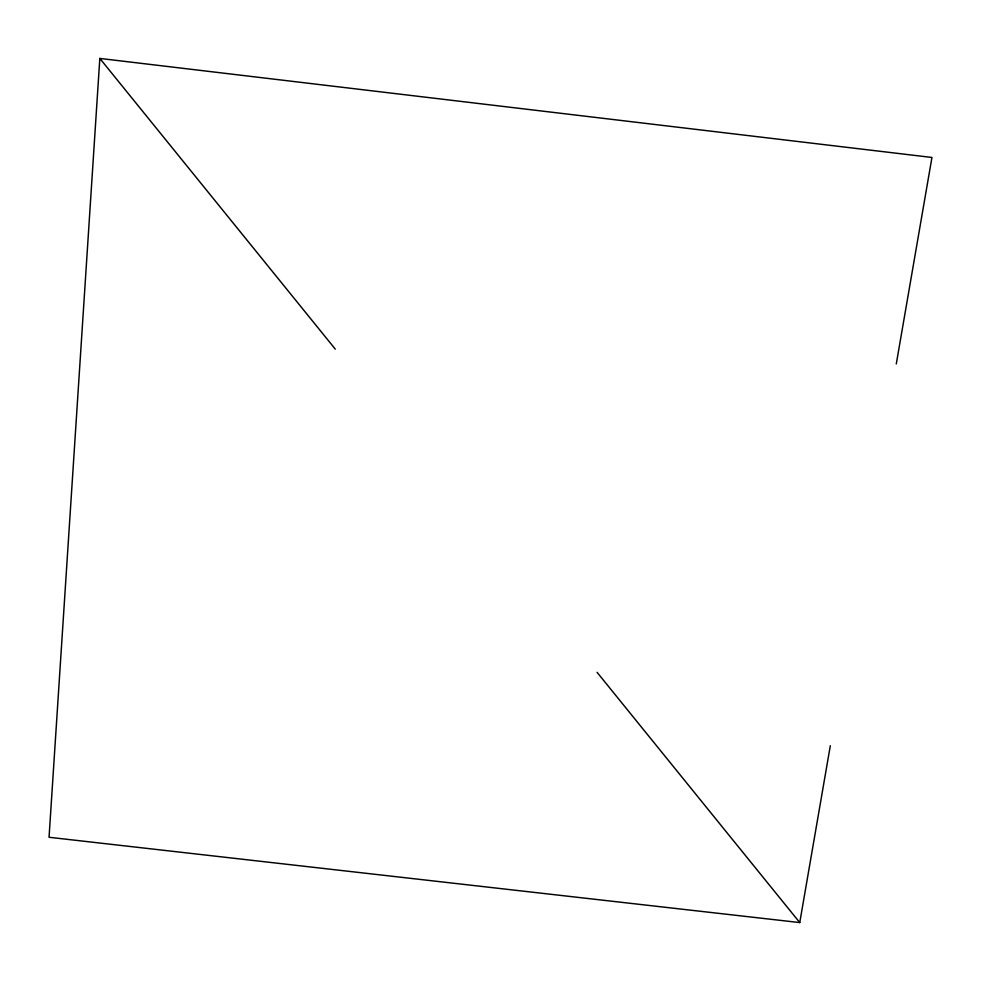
<?xml version="1.0" encoding="UTF-8"?>
<svg xmlns="http://www.w3.org/2000/svg" width="981" height="981" viewBox="0 0 981 981"><rect width="100%" height="100%" fill="white"/><g stroke="black" fill="none" stroke-linecap="round" stroke-linejoin="round"><path stroke-width="1.47" d="M896.278 363.939L931.95 157.463L99.829 58.431L49.05 837.271L799.76 922.569L830.318 745.719M99.829 58.431L335.281 349.113M597.086 672.341L799.76 922.569"/></g></svg>
